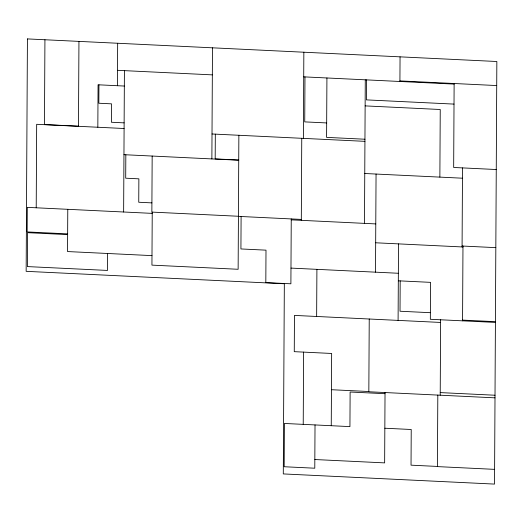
<?xml version="1.0" encoding="UTF-8"?>
<svg xmlns="http://www.w3.org/2000/svg" width="523" height="523" viewBox="0 0 523 523"><rect width="100%" height="100%" fill="white"/><g stroke="black" fill="none" stroke-linecap="round" stroke-linejoin="round"><path stroke-width="0.78" d="M36.211 207.788L36.669 124.304L124.095 128.508M44.932 39.755L44.468 124.559L78.483 126.193M67.781 209.311L67.545 251.556L151.99 255.623M78.476 126.318L78.947 41.395M97.834 127.246L98.069 84.785L124.33 86.047M98.945 84.831L98.84 103.234L111.536 103.848L111.432 122.258L124.128 122.866M107.601 253.485L107.509 270.437L27.399 266.586L27.582 232.676L67.637 234.605M117.427 85.72L117.662 43.259M123.637 211.998L124.415 70.644M125.834 154.782L125.703 178.199L138.87 178.833L138.745 202.251L151.912 202.885M152.167 156.05L151.86 212.09L238.423 216.261M152.232 212.109L151.938 265.128L238.135 269.28L238.867 135.274M211.874 158.927L212.482 47.822M215.319 134.143L215.182 158.887L238.736 160.018M241.103 216.509L240.926 248.948L265.998 250.157L265.821 282.597L290.893 283.799L291.246 218.921M301.307 220.333L301.758 138.301M303.379 138.379L303.85 52.215M304.974 76.914L304.732 121.885L326.679 122.938M303.222 424.362L303.621 352.11M315.023 424.931L314.781 468.209L284.172 466.738L284.407 423.46L349.933 426.611L350.122 392.015L385.026 393.695M316.644 316.474L316.905 269.345M326.921 77.973L326.594 137.379L364.949 139.229M331.249 425.709L331.647 353.463L294.266 351.665L294.462 315.408L440.608 322.443M364.485 223.373L365.276 79.816M366.525 79.875L366.414 99.88L454.016 104.097M369.231 319.004L368.833 391.766L495 397.84M375.514 272.169L376.057 174.048M385.033 392.551L384.647 462.888L314.833 459.527M398.095 320.396L398.519 243.881M399.918 81.483L400.056 56.85M400.187 280.897L400.023 311.237L430.377 312.695M437.816 395.087L437.424 466.608L494.608 469.36M439.869 177.12L440.242 109.503L365.132 105.888M440.209 395.205L440.628 319.775M454.127 83.51L453.67 167.471L496.255 169.524M462.077 246.941L462.515 167.896M462.567 320.834L462.973 246.065M399.925 80.902L496.719 85.556M303.719 76.855L454.127 84.092M117.512 70.311L212.338 74.874M212.011 133.98L364.936 141.341M123.951 154.69L238.73 160.215M364.76 173.505L462.456 178.206M238.423 216.385L301.313 219.412M291.239 219.85L375.782 223.916M152.226 213.377L27.288 207.363L27.15 231.931L67.644 233.879M462.084 246.019L495.824 247.641M375.677 242.783L462.973 246.98M290.978 268.096L398.356 273.268M398.317 280.805L430.54 282.355L430.337 319.285L495.418 322.416M462.567 320.096L495.418 321.678M440.222 392.596L495.013 395.231M331.451 389.713L368.833 391.518M384.836 428.226L411.228 429.494L411.032 465.169L437.424 466.438M27.425 38.911L26.15 271.332L284.335 283.76L283.289 473.923L494.529 484.089L496.85 61.505L27.425 38.911"/></g></svg>
